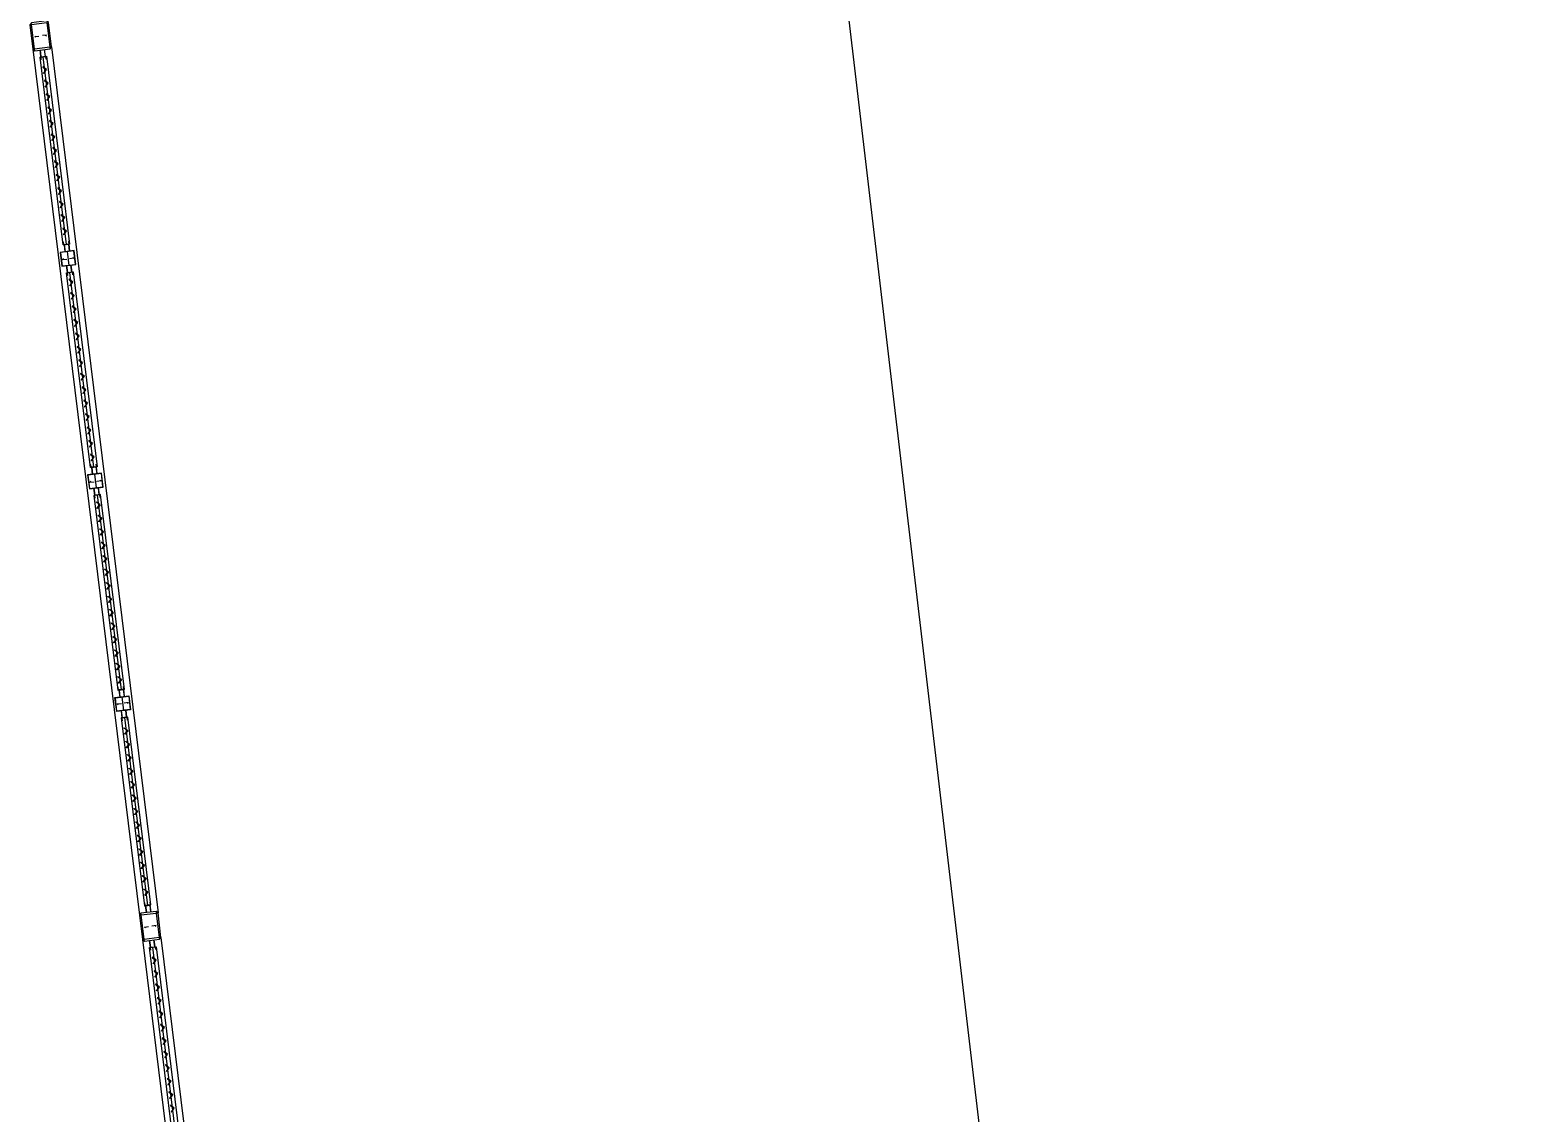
# Model space of a CAD drawing. Extents: x -15449 to 568150, y -1239737 to 53667.
# Drawn here: x 15368.34 to 15373.81, y 7603.11 to 7607.08 of the extents above; entities that cross this region are included whole.
import ezdxf

# ---------------------------------------------------------------- set-up
doc = ezdxf.new("R2010")
doc.units = 0
doc.header["$LTSCALE"] = 8
doc.layers.add('KEY PLANE', color=8, linetype='CONTINUOUS')
doc.layers.add('Title Blocks', color=255, linetype='CONTINUOUS', lineweight=9)

# ---------------------------------------------------------------- blocks, each defined once
blk = doc.blocks.new('key plane')
at = {"layer": 'KEY PLANE', "extrusion": (-0.005503, -0.025989, -0.999647)}
blk.add_line((121003, -138524, -113027), (110678, -50845, -113027), dxfattribs=at)
at = {"layer": 'KEY PLANE'}
for p, q in [((102949, -59680, -112816), (104088, -68946, -112816)), ((103029, -59714, -111646), (103026, -59689, -112816)), ((103038, -59763, -109306), (103029, -59688, -112816)), ((103035, -59763, -109306), (103029, -59714, -111646)), ((103307, -61770, -109306), (103060, -59760, -114570)), ((103082, -59757, -109306), (103072, -59683, -112816)), ((103078, -59707, -111646), (103075, -59683, -112816)), ((103085, -59757, -109306), (103078, -59707, -111646)), ((103148, -59656, -112835), (104287, -68922, -112835)), ((103282, -61773, -109306), (103291, -61847, -112816)), ((103285, -61773, -109306), (103294, -61847, -112816)), ((103316, -61844, -112816), (103334, -61993, -112816)), ((103329, -61767, -109306), (103338, -61842, -112816)), ((103332, -61767, -109306), (103341, -61841, -112816)), ((103319, -62071, -109306), (103309, -61996, -112816)), ((103319, -62071, -112816), (103309, -61996, -112816)), ((103322, -62070, -109306), (103312, -61996, -112816)), ((103322, -62070, -112816), (103312, -61996, -112816)), ((103365, -62065, -109306), (103356, -61991, -112816)), ((103365, -62065, -112816), (103356, -61991, -112816)), ((103368, -62065, -109306), (103359, -61990, -112816)), ((103368, -62065, -112816), (103359, -61990, -112816)), ((103600, -64152, -109306), (103343, -62068, -114570)), ((103600, -64152, -112816), (103343, -62068, -112816)), ((103575, -64155, -109306), (103584, -64230, -112816)), ((103575, -64155, -112816), (103584, -64230, -112816)), ((103578, -64155, -109306), (103587, -64229, -112816)), ((103578, -64155, -112816), (103587, -64229, -112816)), ((103609, -64226, -112816), (103627, -64375, -112816)), ((103622, -64149, -109306), (103631, -64224, -112816)), ((103622, -64149, -112816), (103631, -64224, -112816)), ((103624, -64149, -109306), (103634, -64223, -112816)), ((103624, -64149, -112816), (103634, -64223, -112816)), ((103611, -64453, -109306), (103602, -64378, -112816)), ((103611, -64453, -112816), (103602, -64378, -112816)), ((103614, -64452, -109306), (103605, -64378, -112816)), ((103614, -64452, -112816), (103605, -64378, -112816)), ((103636, -64450, -109306), (103893, -66534, -114570)), ((103636, -64450, -112816), (103893, -66534, -112816)), ((103658, -64447, -109306), (103649, -64373, -112816)), ((103658, -64447, -112816), (103649, -64373, -112816)), ((103661, -64447, -109306), (103652, -64372, -112816)), ((103661, -64447, -112816), (103652, -64372, -112816)), ((103868, -66537, -109306), (103877, -66612, -112816)), ((103868, -66537, -112816), (103877, -66612, -112816)), ((103871, -66537, -109306), (103880, -66611, -112816)), ((103871, -66537, -112816), (103880, -66611, -112816)), ((103920, -66757, -112816), (103902, -66609, -112816)), ((103914, -66531, -109306), (103924, -66606, -112816)), ((103914, -66531, -112816), (103924, -66606, -112816)), ((103917, -66531, -109306), (103926, -66605, -112816)), ((103917, -66531, -112816), (103926, -66605, -112816)), ((103904, -66835, -109306), (103895, -66760, -112816)), ((103907, -66835, -109306), (103898, -66760, -112816)), ((103929, -66832, -109306), (104176, -68842, -114570)), ((103951, -66829, -109306), (103942, -66755, -112816)), ((103954, -66829, -109306), (103945, -66754, -112816)), ((104151, -68845, -109306), (104158, -68894, -111646)), ((104154, -68844, -109306), (104164, -68919, -112816)), ((104158, -68894, -111646), (104161, -68919, -112816)), ((104198, -68839, -109306), (104207, -68913, -112816)), ((104201, -68839, -109306), (104207, -68888, -111646)), ((104207, -68888, -111646), (104210, -68913, -112816)), ((104121, -69208, -112835), (105260, -78474, -112835)), ((104200, -69242, -111665), (104197, -69217, -112835)), ((104209, -69291, -109326), (104200, -69217, -112835)), ((104206, -69291, -109326), (104200, -69242, -111665)), ((104253, -69286, -109326), (104244, -69211, -112835)), ((104250, -69236, -111665), (104247, -69211, -112835)), ((104256, -69285, -109326), (104250, -69236, -111665)), ((104319, -69184, -112854), (105458, -78450, -112854)), ((104478, -71298, -109326), (104231, -69288, -114589))]:
    blk.add_line(p, q, dxfattribs=at)
for points, elevation in [([(102969, -59696), (103132, -59676), (103148, -59656), (103115, -59394), (103095, -59378), (102933, -59398), (102917, -59418), (102949, -59680)], -112816), ([(103098, -59396), (103130, -59658), (102967, -59678), (102935, -59416)], -112816), ([(103095, -59756), (103342, -61766), (103272, -61774), (103025, -59764)], -114570), ([(103260, -62002), (103409, -61984), (103390, -61835), (103242, -61854)], -112816), ([(103379, -62063), (103635, -64148), (103565, -64156), (103308, -62072)], -114570), ([(103379, -62063), (103635, -64148), (103565, -64156), (103308, -62072)], -112816), ([(103553, -64384), (103702, -64366), (103683, -64217), (103534, -64236)], -112816), ([(103928, -66530), (103671, -64445), (103601, -64454), (103857, -66538)], -114570), ([(103928, -66530), (103671, -64445), (103601, -64454), (103857, -66538)], -112816), ([(103827, -66618), (103976, -66599), (103994, -66748), (103846, -66767)], -112816), ([(104211, -68837), (103964, -66828), (103894, -66836), (104141, -68846)], -114570), ([(104141, -69224), (104303, -69204), (104319, -69184), (104287, -68922), (104267, -68906), (104104, -68926), (104088, -68946), (104121, -69208)], -112835), ([(104269, -68924), (104301, -69186), (104138, -69206), (104106, -68944)], -112835), ([(104266, -69284), (104513, -71294), (104443, -71303), (104196, -69293)], -114589)]:
    blk.add_lwpolyline(points, close=True, dxfattribs=dict(at, elevation=elevation))
for points, elevation in [([(102980, -59553), (102969, -59545), (103014, -59539)], -112816), ([(103087, -59540), (103095, -59529), (103051, -59535)], -112816), ([(102969, -59696), (102967, -59678), (102949, -59680)], -112816), ([(103148, -59656), (103130, -59658), (103132, -59676)], -112816), ([(103275, -61920), (103266, -61931), (103311, -61926)], -112816), ([(103374, -61908), (103385, -61916), (103341, -61922)], -112816), ([(103667, -64290), (103678, -64299), (103633, -64304)], -112816), ([(103568, -64302), (103559, -64313), (103604, -64308)], -112816), ([(103862, -66694), (103851, -66685), (103895, -66680)], -112816), ([(103961, -66682), (103970, -66671), (103925, -66676)], -112816), ([(104088, -68946), (104106, -68944), (104104, -68926)], -112835), ([(104267, -68906), (104269, -68924), (104287, -68922)], -112835), ([(104152, -69081), (104141, -69073), (104185, -69067)], -112835), ([(104258, -69068), (104267, -69057), (104222, -69063)], -112835), ([(104141, -69224), (104138, -69206), (104121, -69208)], -112835), ([(104319, -69184), (104301, -69186), (104303, -69204)], -112835)]:
    blk.add_lwpolyline(points, dxfattribs=dict(at, elevation=elevation))
at = {"layer": 'KEY PLANE', "ltscale": 0.1}
for points, elevation in [([(103030, -59766, -0.414214), (103033, -59763), (103087, -59757, -0.414214), (103090, -59759), (103093, -59786), (103092, -59786), (103088, -59759, 0.414214), (103087, -59758), (103033, -59765, 0.414214), (103032, -59766), (103035, -59793), (103034, -59794)], -114570), ([(103087, -59905), (103064, -59935, 0.414214), (103064, -59938), (103064, -59939), (103095, -59899), (103056, -59869), (103055, -59869, 0.414214), (103056, -59872), (103086, -59896, -0.414214)], -112816), ([(103104, -60049), (103081, -60079, 0.414214), (103082, -60082), (103082, -60083), (103113, -60043), (103074, -60012), (103073, -60013, 0.414214), (103074, -60016), (103103, -60039, -0.414214)], -112816), ([(103122, -60193), (103099, -60223, 0.414214), (103099, -60226), (103100, -60227), (103131, -60187), (103091, -60156), (103091, -60157, 0.414214), (103091, -60160), (103121, -60183, -0.414214)], -112816), ([(103140, -60337), (103117, -60367, 0.414214), (103117, -60370), (103118, -60370), (103148, -60331), (103109, -60300), (103109, -60301, 0.414214), (103109, -60304), (103139, -60327, -0.414214)], -112816), ([(103157, -60481), (103134, -60511, 0.414214), (103135, -60514), (103135, -60514), (103166, -60475), (103127, -60444), (103126, -60445, 0.414214), (103127, -60448), (103156, -60471, -0.414214)], -112816), ([(103175, -60625), (103152, -60655, 0.414214), (103152, -60658), (103153, -60658), (103184, -60619), (103144, -60588), (103144, -60589, 0.414214), (103144, -60592), (103174, -60615, -0.414214)], -112816), ([(103193, -60769), (103170, -60798, 0.414214), (103170, -60802), (103171, -60802), (103201, -60763), (103162, -60732), (103162, -60732, 0.414214), (103162, -60736), (103192, -60759, -0.414214)], -112816), ([(103211, -60913), (103187, -60942, 0.414214), (103188, -60946), (103188, -60946), (103219, -60907), (103180, -60876), (103179, -60876, 0.414214), (103180, -60880), (103209, -60903, -0.414214)], -112816), ([(103228, -61057), (103205, -61086, 0.414214), (103206, -61090), (103206, -61090), (103237, -61051), (103197, -61020), (103197, -61020, 0.414214), (103197, -61024), (103227, -61047, -0.414214)], -112816), ([(103246, -61201), (103223, -61230, 0.414214), (103223, -61234), (103224, -61234), (103254, -61195), (103215, -61164), (103215, -61164, 0.414214), (103215, -61168), (103245, -61191, -0.414214)], -112816), ([(103264, -61344), (103241, -61374, 0.414214), (103241, -61377), (103241, -61378), (103272, -61338), (103233, -61308), (103232, -61308, 0.414214), (103233, -61312), (103262, -61335, -0.414214)], -112816), ([(103281, -61488), (103258, -61518, 0.414214), (103259, -61521), (103259, -61522), (103290, -61482), (103250, -61452), (103250, -61452, 0.414214), (103250, -61455), (103280, -61479, -0.414214)], -112816), ([(103299, -61632), (103276, -61662, 0.414214), (103276, -61665), (103277, -61666), (103308, -61626), (103268, -61596), (103268, -61596, 0.414214), (103268, -61599), (103298, -61623, -0.414214)], -112816), ([(103277, -61771, 0.414214), (103280, -61773), (103334, -61767, 0.414214), (103336, -61764), (103333, -61737), (103331, -61737), (103335, -61764, -0.414214), (103334, -61765), (103279, -61772, -0.414214), (103278, -61771), (103275, -61744), (103273, -61744)], -114570), ([(103314, -62074, -0.414214), (103316, -62071), (103371, -62064, -0.414214), (103374, -62067), (103377, -62094), (103375, -62094), (103372, -62067, 0.414214), (103371, -62066), (103316, -62073, 0.414214), (103316, -62074), (103319, -62101), (103317, -62101)], -114570), ([(103314, -62074, -0.414214), (103316, -62071), (103371, -62064, -0.414214), (103374, -62067), (103377, -62094), (103375, -62094), (103372, -62067, 0.414214), (103371, -62066), (103316, -62073, 0.414214), (103316, -62074), (103319, -62101), (103317, -62101)], -112816), ([(103366, -62178), (103343, -62208, 0.414214), (103343, -62211), (103344, -62212), (103375, -62172), (103335, -62141), (103335, -62142, 0.414214), (103335, -62145), (103365, -62168, -0.414214)], -114570), ([(103384, -62322), (103361, -62352, 0.414214), (103361, -62355), (103362, -62356), (103392, -62316), (103353, -62285), (103353, -62286, 0.414214), (103353, -62289), (103383, -62312, -0.414214)], -114570), ([(103384, -62322), (103361, -62352, 0.414214), (103361, -62355), (103362, -62356), (103392, -62316), (103353, -62285), (103353, -62286, 0.414214), (103353, -62289), (103383, -62312, -0.414214)], -112816), ([(103402, -62466), (103378, -62496, 0.414214), (103379, -62499), (103379, -62499), (103410, -62460), (103371, -62429), (103370, -62430, 0.414214), (103371, -62433), (103400, -62456, -0.414214)], -114570), ([(103402, -62466), (103378, -62496, 0.414214), (103379, -62499), (103379, -62499), (103410, -62460), (103371, -62429), (103370, -62430, 0.414214), (103371, -62433), (103400, -62456, -0.414214)], -112816), ([(103419, -62610), (103396, -62640, 0.414214), (103396, -62643), (103397, -62643), (103428, -62604), (103388, -62573), (103388, -62574, 0.414214), (103388, -62577), (103418, -62600, -0.414214)], -114570), ([(103419, -62610), (103396, -62640, 0.414214), (103396, -62643), (103397, -62643), (103428, -62604), (103388, -62573), (103388, -62574, 0.414214), (103388, -62577), (103418, -62600, -0.414214)], -112816), ([(103437, -62754), (103414, -62784, 0.414214), (103414, -62787), (103415, -62787), (103445, -62748), (103406, -62717), (103406, -62718, 0.414214), (103406, -62721), (103436, -62744, -0.414214)], -114570), ([(103437, -62754), (103414, -62784, 0.414214), (103414, -62787), (103415, -62787), (103445, -62748), (103406, -62717), (103406, -62718, 0.414214), (103406, -62721), (103436, -62744, -0.414214)], -112816), ([(103455, -62898), (103431, -62927, 0.414214), (103432, -62931), (103432, -62931), (103463, -62892), (103424, -62861), (103423, -62861, 0.414214), (103424, -62865), (103453, -62888, -0.414214)], -114570), ([(103455, -62898), (103431, -62927, 0.414214), (103432, -62931), (103432, -62931), (103463, -62892), (103424, -62861), (103423, -62861, 0.414214), (103424, -62865), (103453, -62888, -0.414214)], -112816), ([(103472, -63042), (103449, -63071, 0.414214), (103450, -63075), (103450, -63075), (103481, -63036), (103441, -63005), (103441, -63005, 0.414214), (103441, -63009), (103471, -63032, -0.414214)], -114570), ([(103472, -63042), (103449, -63071, 0.414214), (103450, -63075), (103450, -63075), (103481, -63036), (103441, -63005), (103441, -63005, 0.414214), (103441, -63009), (103471, -63032, -0.414214)], -112816), ([(103490, -63186), (103467, -63215, 0.414214), (103467, -63219), (103468, -63219), (103499, -63180), (103459, -63149), (103459, -63149, 0.414214), (103459, -63153), (103489, -63176, -0.414214)], -114570), ([(103490, -63186), (103467, -63215, 0.414214), (103467, -63219), (103468, -63219), (103499, -63180), (103459, -63149), (103459, -63149, 0.414214), (103459, -63153), (103489, -63176, -0.414214)], -112816), ([(103508, -63330), (103485, -63359, 0.414214), (103485, -63363), (103485, -63363), (103516, -63324), (103477, -63293), (103476, -63293, 0.414214), (103477, -63297), (103506, -63320, -0.414214)], -114570), ([(103508, -63330), (103485, -63359, 0.414214), (103485, -63363), (103485, -63363), (103516, -63324), (103477, -63293), (103476, -63293, 0.414214), (103477, -63297), (103506, -63320, -0.414214)], -112816), ([(103525, -63473), (103502, -63503, 0.414214), (103503, -63506), (103503, -63507), (103534, -63467), (103494, -63437), (103494, -63437, 0.414214), (103495, -63440), (103524, -63464, -0.414214)], -114570), ([(103525, -63473), (103502, -63503, 0.414214), (103503, -63506), (103503, -63507), (103534, -63467), (103494, -63437), (103494, -63437, 0.414214), (103495, -63440), (103524, -63464, -0.414214)], -112816), ([(103543, -63617), (103520, -63647, 0.414214), (103520, -63650), (103521, -63651), (103552, -63611), (103512, -63581), (103512, -63581, 0.414214), (103512, -63584), (103542, -63608, -0.414214)], -114570), ([(103543, -63617), (103520, -63647, 0.414214), (103520, -63650), (103521, -63651), (103552, -63611), (103512, -63581), (103512, -63581, 0.414214), (103512, -63584), (103542, -63608, -0.414214)], -112816), ([(103561, -63761), (103538, -63791, 0.414214), (103538, -63794), (103539, -63795), (103569, -63755), (103530, -63724), (103530, -63725, 0.414214), (103530, -63728), (103560, -63751, -0.414214)], -114570), ([(103561, -63761), (103538, -63791, 0.414214), (103538, -63794), (103539, -63795), (103569, -63755), (103530, -63724), (103530, -63725, 0.414214), (103530, -63728), (103560, -63751, -0.414214)], -112816), ([(103578, -63905), (103555, -63935, 0.414214), (103556, -63938), (103556, -63939), (103587, -63899), (103548, -63868), (103547, -63869, 0.414214), (103548, -63872), (103577, -63895, -0.414214)], -114570), ([(103578, -63905), (103555, -63935, 0.414214), (103556, -63938), (103556, -63939), (103587, -63899), (103548, -63868), (103547, -63869, 0.414214), (103548, -63872), (103577, -63895, -0.414214)], -112816), ([(103596, -64049), (103573, -64079, 0.414214), (103573, -64082), (103574, -64083), (103605, -64043), (103565, -64012), (103565, -64013, 0.414214), (103565, -64016), (103595, -64039, -0.414214)], -114570), ([(103596, -64049), (103573, -64079, 0.414214), (103573, -64082), (103574, -64083), (103605, -64043), (103565, -64012), (103565, -64013, 0.414214), (103565, -64016), (103595, -64039, -0.414214)], -112816), ([(103570, -64153, 0.414214), (103572, -64155), (103627, -64149, 0.414214), (103629, -64146), (103626, -64119), (103624, -64119), (103628, -64146, -0.414214), (103627, -64147), (103572, -64154, -0.414214), (103571, -64153), (103568, -64126), (103566, -64126)], -114570), ([(103570, -64153, 0.414214), (103572, -64155), (103627, -64149, 0.414214), (103629, -64146), (103626, -64119), (103624, -64119), (103628, -64146, -0.414214), (103627, -64147), (103572, -64154, -0.414214), (103571, -64153), (103568, -64126), (103566, -64126)], -112816), ([(103607, -64456, -0.414214), (103609, -64453), (103663, -64446, -0.414214), (103666, -64449), (103670, -64476), (103668, -64476), (103665, -64449, 0.414214), (103664, -64448), (103609, -64455, 0.414214), (103608, -64456), (103612, -64483), (103610, -64483)], -114570), ([(103607, -64456, -0.414214), (103609, -64453), (103663, -64446, -0.414214), (103666, -64449), (103670, -64476), (103668, -64476), (103665, -64449, 0.414214), (103664, -64448), (103609, -64455, 0.414214), (103608, -64456), (103612, -64483), (103610, -64483)], -112816), ([(103658, -64550), (103628, -64527, -0.414214), (103628, -64524), (103628, -64523), (103668, -64554), (103637, -64594), (103636, -64593, -0.414214), (103636, -64590), (103659, -64560, 0.414214)], -114570), ([(103658, -64550), (103628, -64527, -0.414214), (103628, -64524), (103628, -64523), (103668, -64554), (103637, -64594), (103636, -64593, -0.414214), (103636, -64590), (103659, -64560, 0.414214)], -112816), ([(103675, -64694), (103646, -64671, -0.414214), (103645, -64668), (103646, -64667), (103685, -64698), (103654, -64738), (103654, -64737, -0.414214), (103654, -64734), (103677, -64704, 0.414214)], -114570), ([(103675, -64694), (103646, -64671, -0.414214), (103645, -64668), (103646, -64667), (103685, -64698), (103654, -64738), (103654, -64737, -0.414214), (103654, -64734), (103677, -64704, 0.414214)], -112816), ([(103693, -64838), (103664, -64815, -0.414214), (103663, -64812), (103663, -64811), (103703, -64842), (103672, -64881), (103672, -64881, -0.414214), (103671, -64878), (103694, -64848, 0.414214)], -114570), ([(103693, -64838), (103664, -64815, -0.414214), (103663, -64812), (103663, -64811), (103703, -64842), (103672, -64881), (103672, -64881, -0.414214), (103671, -64878), (103694, -64848, 0.414214)], -112816), ([(103711, -64982), (103681, -64959, -0.414214), (103681, -64956), (103681, -64955), (103721, -64986), (103690, -65025), (103689, -65025, -0.414214), (103689, -65022), (103712, -64992, 0.414214)], -114570), ([(103711, -64982), (103681, -64959, -0.414214), (103681, -64956), (103681, -64955), (103721, -64986), (103690, -65025), (103689, -65025, -0.414214), (103689, -65022), (103712, -64992, 0.414214)], -112816), ([(103729, -65126), (103699, -65103, -0.414214), (103699, -65100), (103699, -65099), (103738, -65130), (103708, -65169), (103707, -65169, -0.414214), (103707, -65166), (103730, -65136, 0.414214)], -114570), ([(103729, -65126), (103699, -65103, -0.414214), (103699, -65100), (103699, -65099), (103738, -65130), (103708, -65169), (103707, -65169, -0.414214), (103707, -65166), (103730, -65136, 0.414214)], -112816), ([(103746, -65270), (103717, -65247, -0.414214), (103716, -65244), (103717, -65243), (103756, -65274), (103725, -65313), (103725, -65313, -0.414214), (103724, -65309), (103747, -65280, 0.414214)], -114570), ([(103746, -65270), (103717, -65247, -0.414214), (103716, -65244), (103717, -65243), (103756, -65274), (103725, -65313), (103725, -65313, -0.414214), (103724, -65309), (103747, -65280, 0.414214)], -112816), ([(103764, -65414), (103734, -65391, -0.414214), (103734, -65387), (103734, -65387), (103774, -65418), (103743, -65457), (103742, -65457, -0.414214), (103742, -65453), (103765, -65424, 0.414214)], -114570), ([(103764, -65414), (103734, -65391, -0.414214), (103734, -65387), (103734, -65387), (103774, -65418), (103743, -65457), (103742, -65457, -0.414214), (103742, -65453), (103765, -65424, 0.414214)], -112816), ([(103782, -65558), (103752, -65535, -0.414214), (103752, -65531), (103752, -65531), (103791, -65562), (103761, -65601), (103760, -65601, -0.414214), (103760, -65597), (103783, -65568, 0.414214)], -114570), ([(103782, -65558), (103752, -65535, -0.414214), (103752, -65531), (103752, -65531), (103791, -65562), (103761, -65601), (103760, -65601, -0.414214), (103760, -65597), (103783, -65568, 0.414214)], -112816), ([(103799, -65702), (103770, -65679, -0.414214), (103769, -65675), (103770, -65675), (103809, -65706), (103778, -65745), (103778, -65745, -0.414214), (103777, -65741), (103801, -65712, 0.414214)], -114570), ([(103799, -65702), (103770, -65679, -0.414214), (103769, -65675), (103770, -65675), (103809, -65706), (103778, -65745), (103778, -65745, -0.414214), (103777, -65741), (103801, -65712, 0.414214)], -112816), ([(103817, -65846), (103787, -65823, -0.414214), (103787, -65819), (103787, -65819), (103827, -65849), (103796, -65889), (103795, -65889, -0.414214), (103795, -65885), (103818, -65856, 0.414214)], -114570), ([(103817, -65846), (103787, -65823, -0.414214), (103787, -65819), (103787, -65819), (103827, -65849), (103796, -65889), (103795, -65889, -0.414214), (103795, -65885), (103818, -65856, 0.414214)], -112816), ([(103835, -65990), (103805, -65966, -0.414214), (103805, -65963), (103805, -65963), (103844, -65993), (103814, -66033), (103813, -66032, -0.414214), (103813, -66029), (103836, -65999, 0.414214)], -114570), ([(103835, -65990), (103805, -65966, -0.414214), (103805, -65963), (103805, -65963), (103844, -65993), (103814, -66033), (103813, -66032, -0.414214), (103813, -66029), (103836, -65999, 0.414214)], -112816), ([(103852, -66134), (103823, -66110, -0.414214), (103822, -66107), (103823, -66107), (103862, -66137), (103831, -66177), (103831, -66176, -0.414214), (103830, -66173), (103854, -66143, 0.414214)], -114570), ([(103852, -66134), (103823, -66110, -0.414214), (103822, -66107), (103823, -66107), (103862, -66137), (103831, -66177), (103831, -66176, -0.414214), (103830, -66173), (103854, -66143, 0.414214)], -112816), ([(103870, -66277), (103840, -66254, -0.414214), (103840, -66251), (103840, -66250), (103880, -66281), (103849, -66321), (103849, -66320, -0.414214), (103848, -66317), (103871, -66287, 0.414214)], -114570), ([(103870, -66277), (103840, -66254, -0.414214), (103840, -66251), (103840, -66250), (103880, -66281), (103849, -66321), (103849, -66320, -0.414214), (103848, -66317), (103871, -66287, 0.414214)], -112816), ([(103888, -66421), (103858, -66398, -0.414214), (103858, -66395), (103858, -66394), (103898, -66425), (103867, -66465), (103866, -66464, -0.414214), (103866, -66461), (103889, -66431, 0.414214)], -114570), ([(103862, -66535, 0.414214), (103865, -66537), (103920, -66531, 0.414214), (103922, -66528), (103919, -66501), (103917, -66501), (103920, -66528, -0.414214), (103920, -66529), (103865, -66536, -0.414214), (103864, -66535), (103861, -66508), (103859, -66508)], -114570), ([(103862, -66535, 0.414214), (103865, -66537), (103920, -66531, 0.414214), (103922, -66528), (103919, -66501), (103917, -66501), (103920, -66528, -0.414214), (103920, -66529), (103865, -66536, -0.414214), (103864, -66535), (103861, -66508), (103859, -66508)], -112816), ([(103900, -66838, -0.414214), (103902, -66835), (103956, -66828, -0.414214), (103959, -66831), (103963, -66858), (103961, -66858), (103958, -66831, 0.414214), (103957, -66830), (103902, -66837, 0.414214), (103901, -66838), (103905, -66865), (103903, -66865)], -114570), ([(103955, -66967), (103925, -66944, -0.414214), (103925, -66941), (103925, -66940), (103965, -66971), (103934, -67010), (103933, -67010, -0.414214), (103933, -67007), (103956, -66977, 0.414214)], -112816), ([(103973, -67111), (103943, -67088, -0.414214), (103943, -67085), (103943, -67084), (103982, -67115), (103952, -67154), (103951, -67154, -0.414214), (103951, -67151), (103974, -67121, 0.414214)], -112816), ([(103990, -67255), (103961, -67232, -0.414214), (103960, -67229), (103961, -67228), (104000, -67259), (103969, -67298), (103969, -67298, -0.414214), (103968, -67295), (103991, -67265, 0.414214)], -112816), ([(104008, -67399), (103978, -67376, -0.414214), (103978, -67372), (103978, -67372), (104018, -67403), (103987, -67442), (103986, -67442, -0.414214), (103986, -67438), (104009, -67409, 0.414214)], -112816), ([(104026, -67543), (103996, -67520, -0.414214), (103996, -67516), (103996, -67516), (104035, -67547), (104005, -67586), (104004, -67586, -0.414214), (104004, -67582), (104027, -67553, 0.414214)], -112816), ([(104043, -67687), (104014, -67664, -0.414214), (104013, -67660), (104014, -67660), (104053, -67691), (104022, -67730), (104022, -67730, -0.414214), (104021, -67726), (104045, -67697, 0.414214)], -112816), ([(104061, -67831), (104031, -67808, -0.414214), (104031, -67804), (104031, -67804), (104071, -67835), (104040, -67874), (104040, -67874, -0.414214), (104039, -67870), (104062, -67841, 0.414214)], -112816), ([(104079, -67975), (104049, -67952, -0.414214), (104049, -67948), (104049, -67948), (104088, -67978), (104058, -68018), (104057, -68018, -0.414214), (104057, -68014), (104080, -67985, 0.414214)], -112816), ([(104096, -68119), (104067, -68095, -0.414214), (104066, -68092), (104067, -68092), (104106, -68122), (104075, -68162), (104075, -68161, -0.414214), (104075, -68158), (104098, -68128, 0.414214)], -112816), ([(104114, -68263), (104085, -68239, -0.414214), (104084, -68236), (104084, -68236), (104124, -68266), (104093, -68306), (104093, -68305, -0.414214), (104092, -68302), (104115, -68272, 0.414214)], -112816), ([(104132, -68406), (104102, -68383, -0.414214), (104102, -68380), (104102, -68379), (104142, -68410), (104111, -68450), (104110, -68449, -0.414214), (104110, -68446), (104133, -68416, 0.414214)], -112816), ([(104150, -68550), (104120, -68527, -0.414214), (104119, -68524), (104120, -68523), (104159, -68554), (104128, -68594), (104128, -68593, -0.414214), (104128, -68590), (104151, -68560, 0.414214)], -112816), ([(104167, -68694), (104138, -68671, -0.414214), (104137, -68668), (104138, -68667), (104177, -68698), (104146, -68737), (104146, -68737, -0.414214), (104145, -68734), (104168, -68704, 0.414214)], -112816), ([(104146, -68843, 0.414214), (104149, -68845), (104203, -68838, 0.414214), (104206, -68835), (104202, -68808), (104201, -68808), (104204, -68836, -0.414214), (104203, -68837), (104149, -68843, -0.414214), (104148, -68843), (104144, -68815), (104143, -68816)], -114570), ([(104202, -69295, -0.414214), (104204, -69292), (104258, -69285, -0.414214), (104261, -69287), (104265, -69314), (104263, -69315), (104260, -69287, 0.414214), (104259, -69287), (104204, -69293, 0.414214), (104203, -69294), (104207, -69322), (104205, -69322)], -114589), ([(104258, -69434), (104235, -69463, 0.414214), (104235, -69467), (104236, -69467), (104267, -69428), (104227, -69397), (104227, -69397, 0.414214), (104227, -69401), (104257, -69424, -0.414214)], -112835), ([(104276, -69578), (104253, -69607, 0.414214), (104253, -69611), (104254, -69611), (104284, -69571), (104245, -69541), (104245, -69541, 0.414214), (104245, -69545), (104275, -69568, -0.414214)], -112835), ([(104294, -69721), (104270, -69751, 0.414214), (104271, -69754), (104271, -69755), (104302, -69715), (104263, -69685), (104262, -69685, 0.414214), (104263, -69688), (104292, -69712, -0.414214)], -112835), ([(104311, -69865), (104288, -69895, 0.414214), (104288, -69898), (104289, -69899), (104320, -69859), (104280, -69829), (104280, -69829, 0.414214), (104280, -69832), (104310, -69856, -0.414214)], -112835), ([(104329, -70009), (104306, -70039, 0.414214), (104306, -70042), (104307, -70043), (104337, -70003), (104298, -69972), (104298, -69973, 0.414214), (104298, -69976), (104328, -69999, -0.414214)], -112835), ([(104347, -70153), (104323, -70183, 0.414214), (104324, -70186), (104324, -70187), (104355, -70147), (104316, -70116), (104315, -70117, 0.414214), (104316, -70120), (104345, -70143, -0.414214)], -112835), ([(104364, -70297), (104341, -70327, 0.414214), (104342, -70330), (104342, -70330), (104373, -70291), (104333, -70260), (104333, -70261, 0.414214), (104333, -70264), (104363, -70287, -0.414214)], -112835), ([(104382, -70441), (104359, -70471, 0.414214), (104359, -70474), (104360, -70474), (104390, -70435), (104351, -70404), (104351, -70405, 0.414214), (104351, -70408), (104381, -70431, -0.414214)], -112835), ([(104400, -70585), (104377, -70615, 0.414214), (104377, -70618), (104377, -70618), (104408, -70579), (104369, -70548), (104368, -70549, 0.414214), (104369, -70552), (104398, -70575, -0.414214)], -112835), ([(104417, -70729), (104394, -70758, 0.414214), (104395, -70762), (104395, -70762), (104426, -70723), (104386, -70692), (104386, -70693, 0.414214), (104387, -70696), (104416, -70719, -0.414214)], -112835), ([(104435, -70873), (104412, -70902, 0.414214), (104412, -70906), (104413, -70906), (104444, -70867), (104404, -70836), (104404, -70836, 0.414214), (104404, -70840), (104434, -70863, -0.414214)], -112835), ([(104453, -71017), (104430, -71046, 0.414214), (104430, -71050), (104430, -71050), (104461, -71011), (104422, -70980), (104421, -70980, 0.414214), (104422, -70984), (104452, -71007, -0.414214)], -112835)]:
    blk.add_lwpolyline(points, format="xyb", close=True, dxfattribs=dict(at, elevation=elevation))
at = {"layer": 'KEY PLANE', "ltscale": 0.2, "elevation": -112816}
for points in [[(103262, -61999), (103405, -61982), (103388, -61839), (103245, -61856)], [(103555, -64381), (103698, -64364), (103681, -64221), (103538, -64238)], [(103831, -66620), (103974, -66603), (103991, -66746), (103848, -66763)]]:
    blk.add_lwpolyline(points, close=True, dxfattribs=at)

msp = doc.modelspace()

# ---------------------------------------------------------------- block references
at = {"layer": 'Title Blocks', "xscale": 0.0003423013878597064, "yscale": 0.0003423013878597064, "zscale": 0.0003423013878597064}
msp.add_blockref('key plane', (15333.1067, 7627.4397), dxfattribs=at)

doc.saveas('drawing.dxf')
